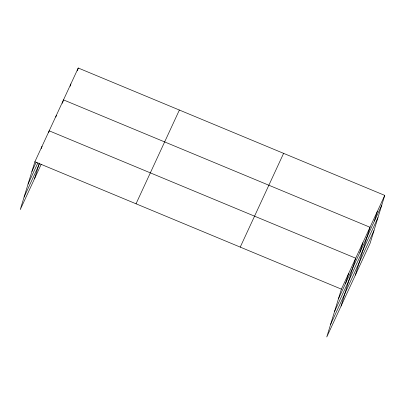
<?xml version="1.0" encoding="UTF-8"?>
<svg xmlns="http://www.w3.org/2000/svg" width="405" height="405" viewBox="0 0 405 405"><rect width="100%" height="100%" fill="white"/><g stroke="black" fill="none" stroke-linecap="round" stroke-linejoin="round"><path stroke-width="0.61" d="M384.75 195.392L341.39 289.145L326.764 336.99L370.119 243.243L384.75 195.392L78.236 68.01L34.881 161.757L20.25 209.608L41.183 164.349M41.335 148.569L42.034 146.291M34.557 178.671L39.31 163.129M48.666 132.531L49.187 130.82L355.701 258.203L341.071 306.053M55.819 117.06L56.341 115.354M62.451 103.3L63.494 99.883L370.008 227.266L355.377 275.117M70.171 86.224L70.865 83.946M77.365 70.86L78.236 68.01M345.587 283.358L348.548 273.674M359.893 252.421L362.855 242.737M374.417 221.019L377.379 211.329M31.919 171.447L36.156 162.278M28.066 184.037L37.873 162.84M24.103 197.012L39.736 163.21M136.029 203.796L179.385 110.044M240.241 247.106L283.601 153.358M338.428 298.829L381.788 205.082M334.581 311.425L377.936 217.672M330.612 324.4L373.972 230.648M34.881 161.757L341.39 289.145"/></g></svg>
